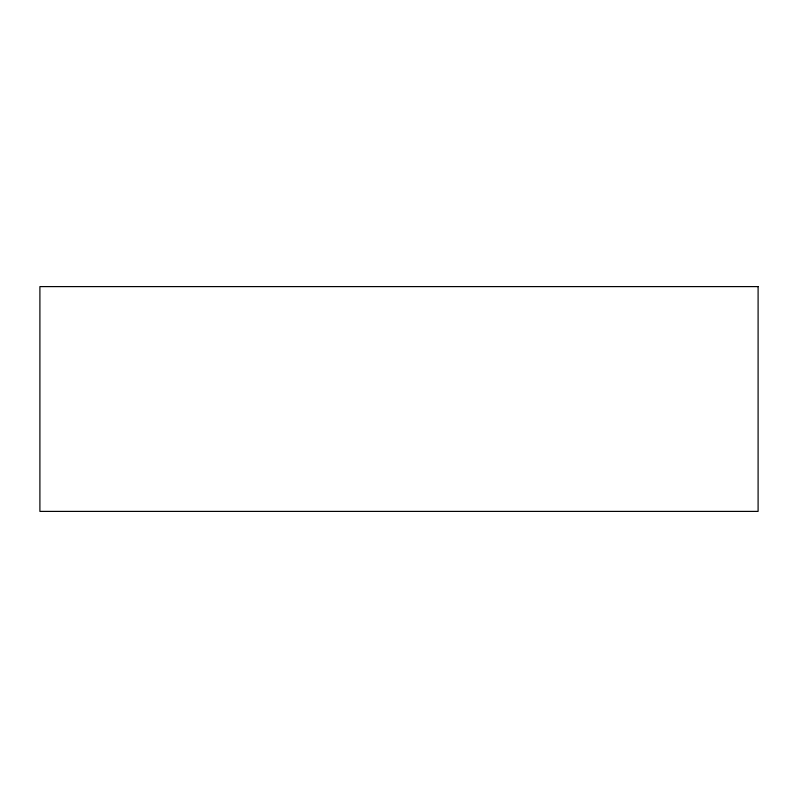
<?xml version="1.0" encoding="UTF-8"?>
<svg xmlns="http://www.w3.org/2000/svg" width="798" height="798" viewBox="0 0 798 798"><rect width="100%" height="100%" fill="white"/><g stroke="black" fill="none" stroke-linecap="round" stroke-linejoin="round"><path stroke-width="1.2" d="M758.1 286.602L39.9 286.602L39.9 511.398L758.1 511.398L758.1 286.602"/></g></svg>
